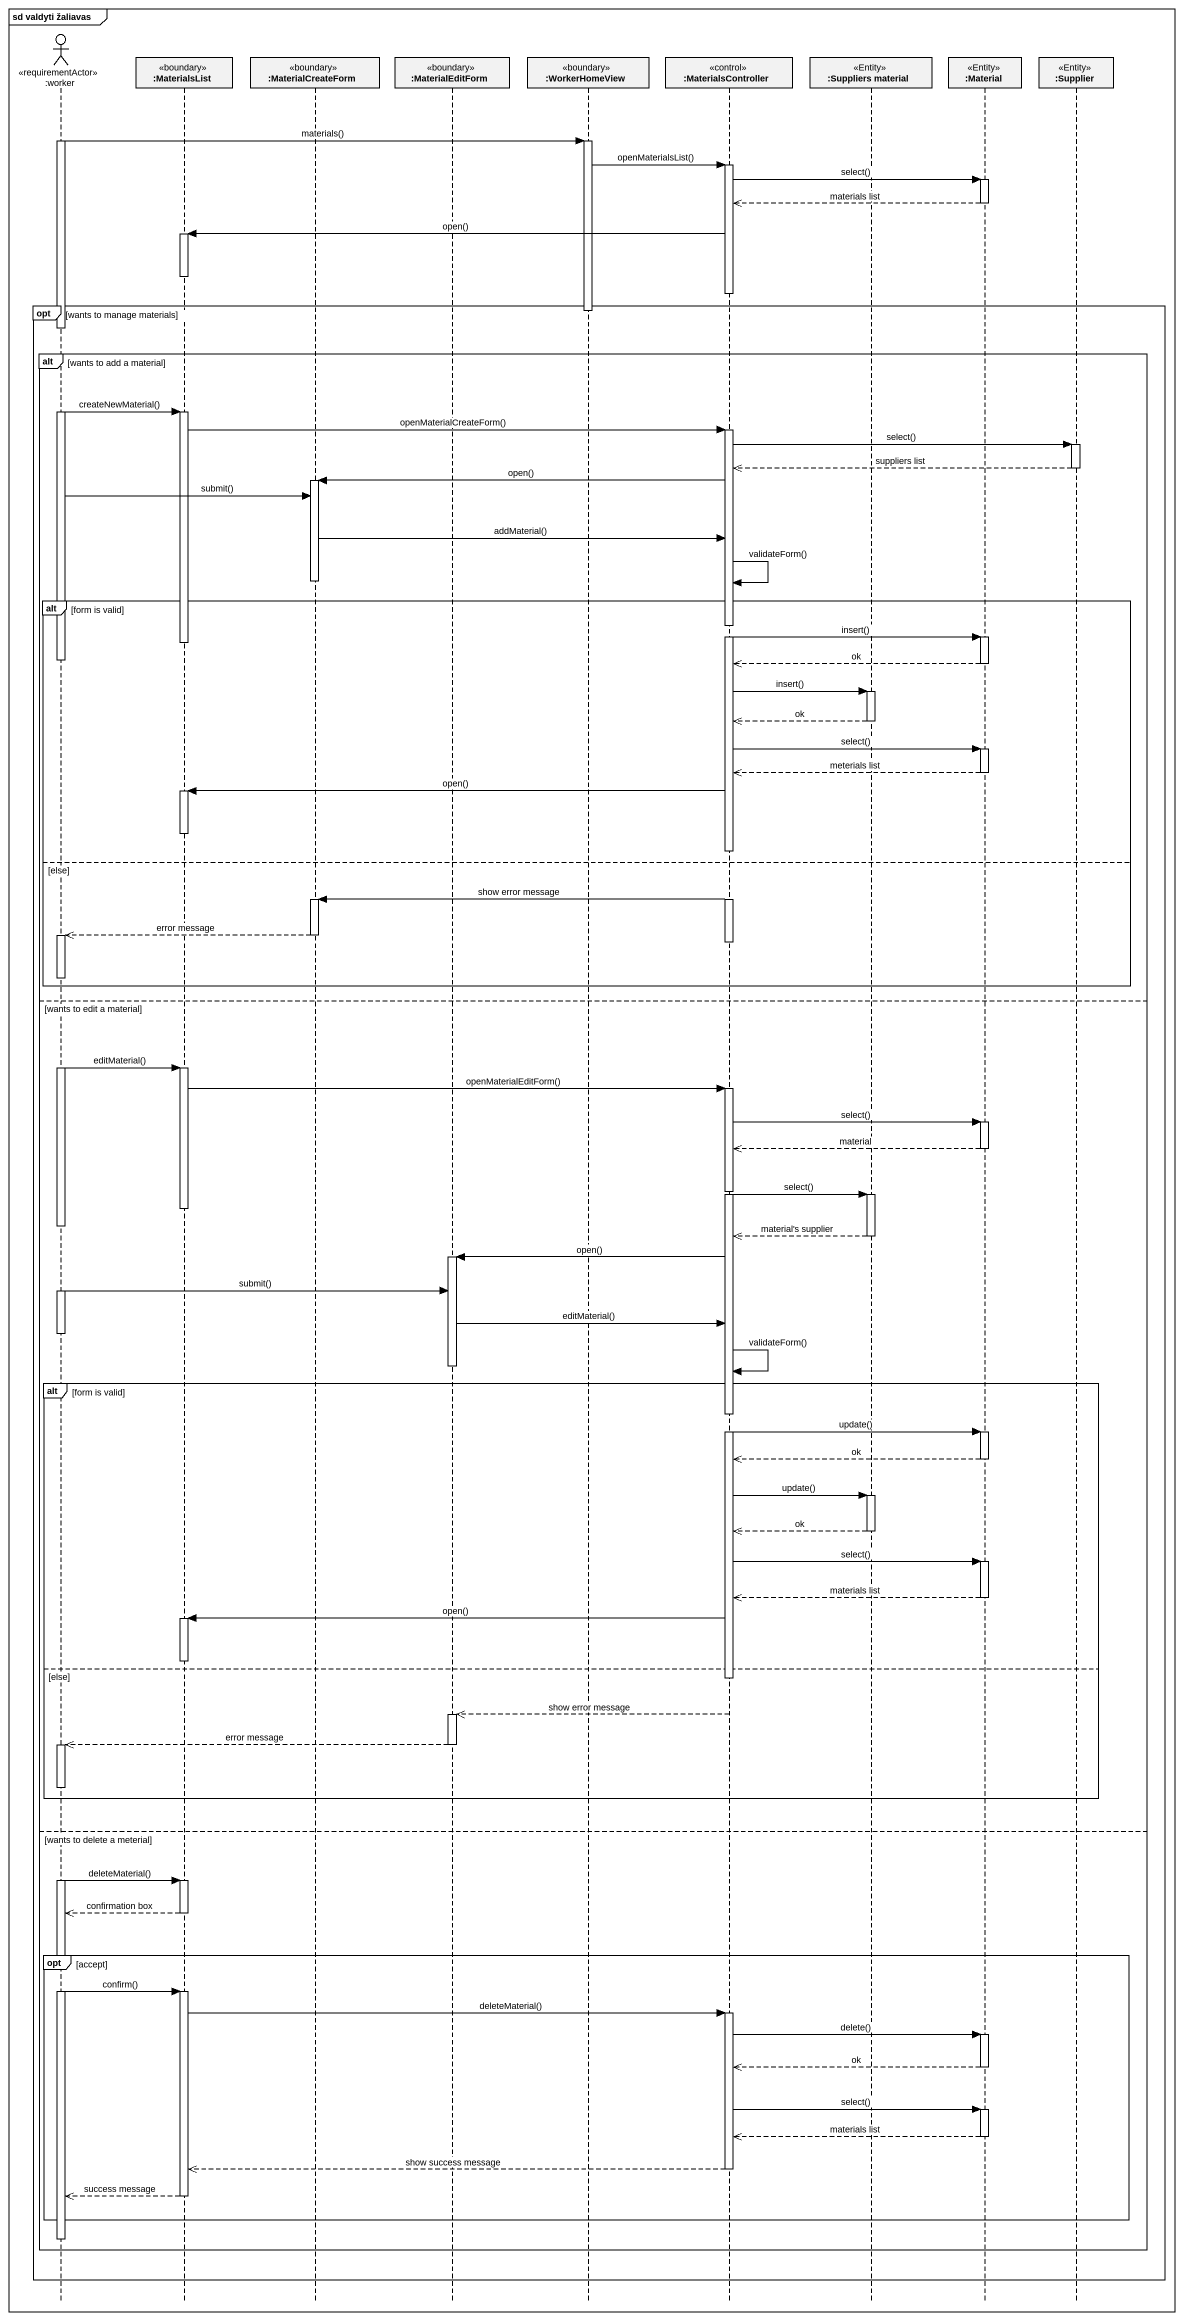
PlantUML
@startuml
mainframe sd valdyti žaliavas
hide footbox
actor ":worker" as worker <<requirementActor>>
participant ":MaterialsList" as MaterialsList <<boundary>>
participant ":MaterialCreateForm" as MaterialCreateForm <<boundary>>
participant ":MaterialEditForm" as MaterialEditForm <<boundary>>
participant ":WorkerHomeView" as WorkerHomeView <<boundary>>
participant ":MaterialsController" as MaterialsController <<control>>
participant ":Suppliers material" as Suppliers_material <<Entity>>
participant ":Material" as Material <<Entity>>
participant ":Supplier" as Supplier <<Entity>>

activate worker
worker -> WorkerHomeView : materials()
activate WorkerHomeView
WorkerHomeView -> MaterialsController : openMaterialsList()
activate MaterialsController
MaterialsController -> Material : select()
activate Material
Material -->> MaterialsController : materials list
deactivate Material
MaterialsController -> MaterialsList : open()
activate MaterialsList
deactivate MaterialsList
deactivate MaterialsController
opt wants to manage materials
  deactivate WorkerHomeView
  alt wants to add a material
    worker -> MaterialsList : createNewMaterial()
    activate MaterialsList
    MaterialsList -> MaterialsController : openMaterialCreateForm()
    activate MaterialsController
    MaterialsController -> Supplier : select()
    activate Supplier
    Supplier -->> MaterialsController : suppliers list
    deactivate Supplier
    MaterialsController -> MaterialCreateForm : open()
    activate MaterialCreateForm
    worker -> MaterialCreateForm : submit()
    MaterialCreateForm -> MaterialsController : addMaterial()
    deactivate MaterialCreateForm
    MaterialsController -> MaterialsController : validateForm()
    alt form is valid
      MaterialsController -> Material : insert()
      activate Material
      deactivate MaterialsList
      deactivate worker
      Material -->> MaterialsController : ok
      deactivate Material
      MaterialsController -> Suppliers_material : insert()
      activate Suppliers_material
      Suppliers_material -->> MaterialsController : ok
      deactivate Suppliers_material
      MaterialsController -> Material : select()
      activate Material
      Material -->> MaterialsController : meterials list
      deactivate Material
      MaterialsController -> MaterialsList : open()
      activate MaterialsList
      deactivate MaterialsList
    else else
      MaterialsController -> MaterialCreateForm : show error message
      activate MaterialCreateForm
      MaterialCreateForm -->> worker : error message
      deactivate MaterialCreateForm
      activate worker
      deactivate MaterialsController
    end
  else wants to edit a material
    worker -> MaterialsList : editMaterial()
    activate MaterialsList
    MaterialsList -> MaterialsController : openMaterialEditForm()
    activate MaterialsController
    MaterialsController -> Material : select()
    activate Material
    Material -->> MaterialsController : material
    deactivate Material
    MaterialsController -> Suppliers_material : select()
    activate Suppliers_material
    deactivate MaterialsList
    deactivate worker
    Suppliers_material -->> MaterialsController : material's supplier
    deactivate Suppliers_material
    MaterialsController -> MaterialEditForm : open()
    activate MaterialEditForm
    activate worker
    worker -> MaterialEditForm : submit()
    MaterialEditForm -> MaterialsController : editMaterial()
    deactivate worker
    deactivate MaterialEditForm
    MaterialsController -> MaterialsController : validateForm()
    alt form is valid
      MaterialsController -> Material : update()
      activate Material
      Material -->> MaterialsController : ok
      deactivate Material
      MaterialsController -> Suppliers_material : update()
      activate Suppliers_material
      Suppliers_material -->> MaterialsController : ok
      deactivate Suppliers_material
      MaterialsController -> Material : select()
      activate Material
      Material -->> MaterialsController : materials list
      deactivate Material
      MaterialsController -> MaterialsList : open()
      activate MaterialsList
      deactivate MaterialsList
    else else
      deactivate MaterialsController
      MaterialsController -->> MaterialEditForm : show error message
      activate MaterialEditForm
      MaterialEditForm -->> worker : error message
      deactivate MaterialEditForm
      activate worker
    end
  else wants to delete a meterial
    worker -> MaterialsList : deleteMaterial()
    activate MaterialsList
    MaterialsList -->> worker : confirmation box
    deactivate MaterialsList
    opt accept
      worker -> MaterialsList : confirm()
      activate MaterialsList
      MaterialsList -> MaterialsController : deleteMaterial()
      activate MaterialsController
      MaterialsController -> Material : delete()
      activate Material
      Material -->> MaterialsController : ok
      deactivate Material
      MaterialsController -> Material : select()
      activate Material
      Material -->> MaterialsController : materials list
      deactivate Material
      MaterialsController -->> MaterialsList : show success message
      deactivate MaterialsController
      MaterialsList -->> worker : success message
      deactivate MaterialsList
    end
    deactivate worker
  end
end
@enduml
